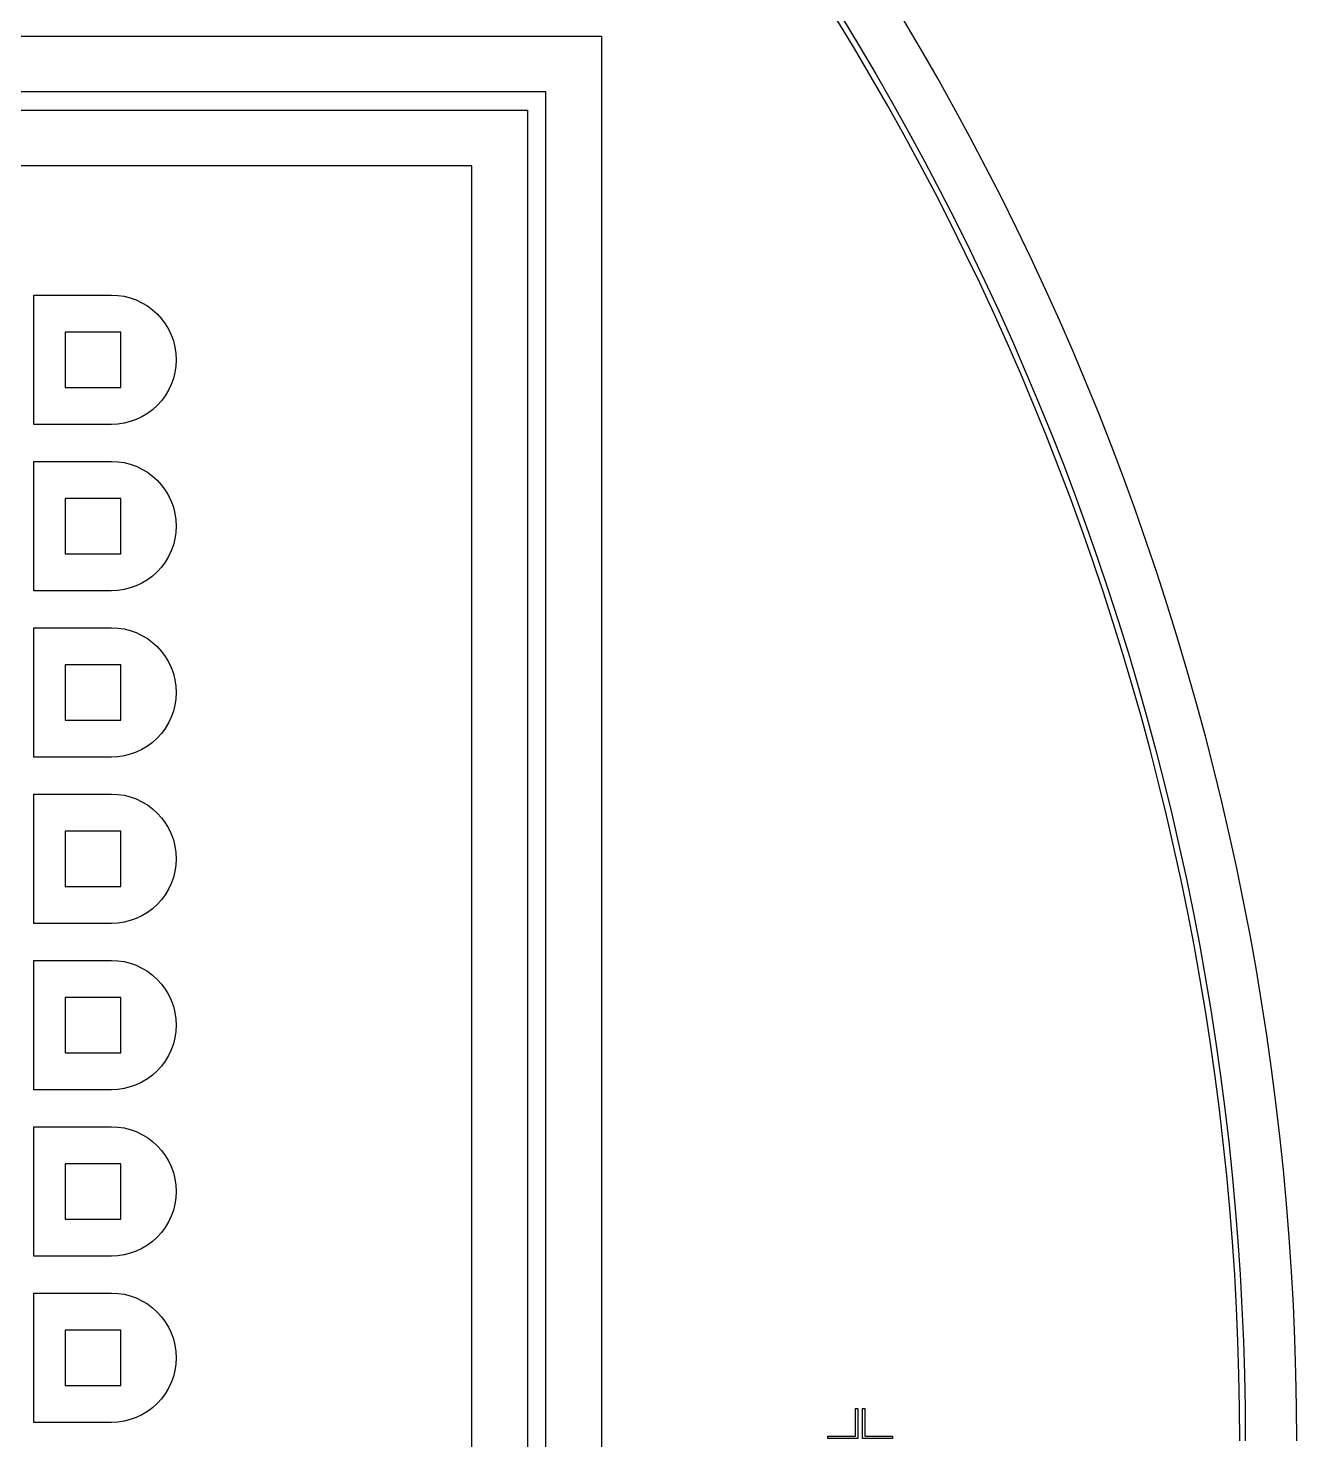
# Model space of a CAD drawing. Extents: x -25 to 123, y -44 to 109.
# Drawn here: x 87.43 to 122.52, y 32.24 to 71.29 of the extents above; entities that cross this region are included whole.
import ezdxf

# ---------------------------------------------------------------- set-up
doc = ezdxf.new("R2010")
doc.units = 0

msp = doc.modelspace()

# ---------------------------------------------------------------- linework, layer by layer
for p, q in [((110.282, 70.731), (109.805, 71.5168)), ((109.932, 71.5955), (110.411, 70.8082)), ((112.111, 70.7326), (111.633, 71.5408)), ((-11.2486, 71.0707), (103.283, 71.0707)), ((103.283, 71.0707), (103.283, -6.6469)), ((110.75, 69.9395), (110.282, 70.731)), ((110.411, 70.8082), (110.88, 70.015)), ((112.579, 69.9186), (112.111, 70.7326)), ((111.208, 69.1423), (110.75, 69.9395)), ((110.88, 70.015), (111.339, 69.2162)), ((113.036, 69.099), (112.579, 69.9186)), ((101.749, 69.5368), (-9.71469, 69.5368)), ((101.749, -5.11299), (101.749, 69.5368)), ((111.657, 68.3395), (111.208, 69.1423)), ((111.339, 69.2162), (111.788, 68.4118)), ((-9.2034, 69.0255), (101.237, 69.0255)), ((101.237, 69.0255), (101.237, -4.6017)), ((113.484, 68.2737), (113.036, 69.099)), ((112.095, 67.5313), (111.657, 68.3395)), ((111.788, 68.4118), (112.227, 67.602)), ((113.921, 67.4431), (113.484, 68.2737)), ((112.227, 67.602), (112.657, 66.7868)), ((99.7035, 67.4916), (-7.66949, 67.4916)), ((99.7035, -3.06779), (99.7035, 67.4916)), ((112.523, 66.7178), (112.095, 67.5313)), ((114.349, 66.6072), (113.921, 67.4431)), ((112.657, 66.7868), (113.076, 65.9665)), ((112.942, 65.899), (112.523, 66.7178)), ((114.766, 65.766), (114.349, 66.6072)), ((113.35, 65.0752), (112.942, 65.899)), ((113.076, 65.9665), (113.485, 65.141)), ((115.172, 64.9199), (114.766, 65.766)), ((113.748, 64.2465), (113.35, 65.0752)), ((113.485, 65.141), (113.884, 64.3106)), ((115.568, 64.0688), (115.172, 64.9199)), ((114.136, 63.4129), (113.748, 64.2465)), ((113.884, 64.3106), (114.273, 63.4753)), ((115.954, 63.2129), (115.568, 64.0688)), ((87.5857, 60.3334), (87.5857, 63.9125)), ((87.5857, 63.9125), (89.7331, 63.9125)), ((89.7331, 63.9125), (89.9085, 63.9039)), ((89.9085, 63.9039), (90.0823, 63.8781)), ((90.0823, 63.8781), (90.2526, 63.8354)), ((90.2526, 63.8354), (90.418, 63.7763)), ((90.418, 63.7763), (90.5767, 63.7012)), ((90.5767, 63.7012), (90.7274, 63.6109)), ((90.7274, 63.6109), (90.8684, 63.5063)), ((90.8684, 63.5063), (90.9985, 63.3883)), ((90.9985, 63.3883), (91.1165, 63.2582)), ((114.514, 62.5746), (114.136, 63.4129)), ((114.273, 63.4753), (114.651, 62.6354)), ((89.9888, 62.8899), (88.4549, 62.8899)), ((88.4549, 62.8899), (88.4549, 61.356)), ((89.9888, 61.356), (89.9888, 62.8899)), ((91.1165, 63.2582), (91.2211, 63.1172)), ((91.2211, 63.1172), (91.3114, 62.9665)), ((91.3114, 62.9665), (91.3865, 62.8078)), ((116.329, 62.3523), (115.954, 63.2129)), ((91.3865, 62.8078), (91.4456, 62.6424)), ((91.4456, 62.6424), (91.4883, 62.4721)), ((114.882, 61.7318), (114.514, 62.5746)), ((114.651, 62.6354), (115.019, 61.7908)), ((91.4883, 62.4721), (91.5141, 62.2983)), ((91.5141, 62.2983), (91.5227, 62.1229)), ((91.5227, 62.1229), (91.5141, 61.9475)), ((116.694, 61.4872), (116.329, 62.3523)), ((91.4883, 61.7738), (91.4456, 61.6035)), ((91.5141, 61.9475), (91.4883, 61.7738)), ((115.239, 60.8844), (114.882, 61.7318)), ((115.019, 61.7908), (115.377, 60.9418)), ((88.4549, 61.356), (89.9888, 61.356)), ((91.3865, 61.4381), (91.3114, 61.2794)), ((91.4456, 61.6035), (91.3865, 61.4381)), ((117.048, 60.6177), (116.694, 61.4872)), ((91.1165, 60.9877), (90.9985, 60.8575)), ((91.2211, 61.1287), (91.1165, 60.9877)), ((91.3114, 61.2794), (91.2211, 61.1287)), ((115.377, 60.9418), (115.725, 60.0885)), ((90.5767, 60.5447), (90.418, 60.4696)), ((90.7274, 60.635), (90.5767, 60.5447)), ((90.8684, 60.7396), (90.7274, 60.635)), ((90.9985, 60.8575), (90.8684, 60.7396)), ((115.585, 60.0328), (115.239, 60.8844)), ((117.391, 59.7439), (117.048, 60.6177)), ((89.7331, 60.3334), (87.5857, 60.3334)), ((89.9085, 60.342), (89.7331, 60.3334)), ((90.0823, 60.3678), (89.9085, 60.342)), ((90.2526, 60.4105), (90.0823, 60.3678)), ((90.418, 60.4696), (90.2526, 60.4105)), ((115.921, 59.177), (115.585, 60.0328)), ((115.725, 60.0885), (116.061, 59.231)), ((117.723, 58.8659), (117.391, 59.7439)), ((87.5857, 55.7317), (87.5857, 59.3108)), ((87.5857, 59.3108), (89.7331, 59.3108)), ((89.7331, 59.3108), (89.9085, 59.3022)), ((89.9085, 59.3022), (90.0823, 59.2764)), ((90.0823, 59.2764), (90.2526, 59.2337)), ((90.2526, 59.2337), (90.418, 59.1746)), ((90.418, 59.1746), (90.5767, 59.0995)), ((90.5767, 59.0995), (90.7274, 59.0092)), ((90.7274, 59.0092), (90.8684, 58.9046)), ((116.247, 58.3172), (115.921, 59.177)), ((116.061, 59.231), (116.388, 58.3694)), ((90.8684, 58.9046), (90.9985, 58.7866)), ((90.9985, 58.7866), (91.1165, 58.6565)), ((91.1165, 58.6565), (91.2211, 58.5155)), ((118.045, 57.984), (117.723, 58.8659)), ((89.9888, 58.2882), (88.4549, 58.2882)), ((88.4549, 58.2882), (88.4549, 56.7543)), ((89.9888, 56.7543), (89.9888, 58.2882)), ((91.2211, 58.5155), (91.3114, 58.3648)), ((91.3114, 58.3648), (91.3865, 58.2061)), ((91.3865, 58.2061), (91.4456, 58.0407)), ((116.562, 57.4534), (116.247, 58.3172)), ((116.388, 58.3694), (116.703, 57.5039)), ((91.4456, 58.0407), (91.4883, 57.8704)), ((91.4883, 57.8704), (91.5141, 57.6966)), ((118.356, 57.0981), (118.045, 57.984)), ((91.5141, 57.6966), (91.5227, 57.5212)), ((91.5227, 57.5212), (91.5141, 57.3458)), ((116.867, 56.5858), (116.562, 57.4534)), ((116.703, 57.5039), (117.008, 56.6346)), ((91.4883, 57.1721), (91.4456, 57.0018)), ((91.5141, 57.3458), (91.4883, 57.1721)), ((118.656, 56.2085), (118.356, 57.0981)), ((88.4549, 56.7543), (89.9888, 56.7543)), ((91.3114, 56.6777), (91.2211, 56.527)), ((91.3865, 56.8364), (91.3114, 56.6777)), ((91.4456, 57.0018), (91.3865, 56.8364)), ((117.008, 56.6346), (117.303, 55.7616)), ((90.9985, 56.2558), (90.8684, 56.1379)), ((91.1165, 56.386), (90.9985, 56.2558)), ((91.2211, 56.527), (91.1165, 56.386)), ((117.16, 55.7145), (116.867, 56.5858)), ((90.418, 55.8679), (90.2526, 55.8088)), ((90.5767, 55.943), (90.418, 55.8679)), ((90.7274, 56.0333), (90.5767, 55.943)), ((90.8684, 56.1379), (90.7274, 56.0333)), ((118.945, 55.3154), (118.656, 56.2085)), ((89.7331, 55.7317), (87.5857, 55.7317)), ((89.9085, 55.7403), (89.7331, 55.7317)), ((90.0823, 55.7661), (89.9085, 55.7403)), ((90.2526, 55.8088), (90.0823, 55.7661)), ((117.443, 54.8397), (117.16, 55.7145)), ((117.303, 55.7616), (117.586, 54.885)), ((119.223, 54.4187), (118.945, 55.3154)), ((87.5857, 51.13), (87.5857, 54.7091)), ((87.5857, 54.7091), (89.7331, 54.7091)), ((89.7331, 54.7091), (89.9085, 54.7005)), ((89.9085, 54.7005), (90.0823, 54.6747)), ((90.0823, 54.6747), (90.2526, 54.632)), ((117.716, 53.9615), (117.443, 54.8397)), ((117.586, 54.885), (117.859, 54.005)), ((90.2526, 54.632), (90.418, 54.5729)), ((90.418, 54.5729), (90.5767, 54.4978)), ((90.5767, 54.4978), (90.7274, 54.4075)), ((90.7274, 54.4075), (90.8684, 54.3029)), ((90.8684, 54.3029), (90.9985, 54.1849)), ((119.49, 53.5186), (119.223, 54.4187)), ((90.9985, 54.1849), (91.1165, 54.0548)), ((91.1165, 54.0548), (91.2211, 53.9138)), ((91.2211, 53.9138), (91.3114, 53.7631)), ((117.977, 53.08), (117.716, 53.9615)), ((117.859, 54.005), (118.121, 53.1218)), ((89.9888, 53.6865), (88.4549, 53.6865)), ((88.4549, 53.6865), (88.4549, 52.1526)), ((89.9888, 52.1526), (89.9888, 53.6865)), ((91.3114, 53.7631), (91.3865, 53.6044)), ((91.3865, 53.6044), (91.4456, 53.439)), ((119.746, 52.6154), (119.49, 53.5186)), ((91.4456, 53.439), (91.4883, 53.2687)), ((91.4883, 53.2687), (91.5141, 53.0949)), ((118.121, 53.1218), (118.372, 52.2354)), ((91.5141, 52.7441), (91.4883, 52.5704)), ((91.5141, 53.0949), (91.5227, 52.9195)), ((91.5227, 52.9195), (91.5141, 52.7441)), ((118.228, 52.1953), (117.977, 53.08)), ((91.4456, 52.4001), (91.3865, 52.2347)), ((91.4883, 52.5704), (91.4456, 52.4001)), ((119.991, 51.7091), (119.746, 52.6154)), ((88.4549, 52.1526), (89.9888, 52.1526)), ((91.3114, 52.076), (91.2211, 51.9253)), ((91.3865, 52.2347), (91.3114, 52.076)), ((118.468, 51.3077), (118.228, 52.1953)), ((118.372, 52.2354), (118.613, 51.3459)), ((90.9985, 51.6541), (90.8684, 51.5362)), ((91.1165, 51.7843), (90.9985, 51.6541)), ((91.2211, 51.9253), (91.1165, 51.7843)), ((120.224, 50.7999), (119.991, 51.7091)), ((90.0823, 51.1644), (89.9085, 51.1386)), ((90.2526, 51.2071), (90.0823, 51.1644)), ((90.418, 51.2662), (90.2526, 51.2071)), ((90.5767, 51.3413), (90.418, 51.2662)), ((90.7274, 51.4316), (90.5767, 51.3413)), ((90.8684, 51.5362), (90.7274, 51.4316)), ((118.697, 50.4172), (118.468, 51.3077)), ((118.613, 51.3459), (118.842, 50.4536)), ((89.7331, 51.13), (87.5857, 51.13)), ((89.9085, 51.1386), (89.7331, 51.13)), ((120.447, 49.8878), (120.224, 50.7999)), ((118.915, 49.5239), (118.697, 50.4172)), ((118.842, 50.4536), (119.06, 49.5586)), ((87.5857, 46.5283), (87.5857, 50.1074)), ((87.5857, 50.1074), (89.7331, 50.1074)), ((89.7331, 50.1074), (89.9085, 50.0988)), ((89.9085, 50.0988), (90.0823, 50.073)), ((90.0823, 50.073), (90.2526, 50.0303)), ((90.2526, 50.0303), (90.418, 49.9712)), ((90.418, 49.9712), (90.5767, 49.8961)), ((90.5767, 49.8961), (90.7274, 49.8058)), ((90.7274, 49.8058), (90.8684, 49.7012)), ((90.8684, 49.7012), (90.9985, 49.5832)), ((120.658, 48.9731), (120.447, 49.8878)), ((90.9985, 49.5832), (91.1165, 49.4531)), ((91.1165, 49.4531), (91.2211, 49.3121)), ((91.2211, 49.3121), (91.3114, 49.1614)), ((119.121, 48.6281), (118.915, 49.5239)), ((119.06, 49.5586), (119.268, 48.6609)), ((89.9888, 49.0848), (88.4549, 49.0848)), ((88.4549, 49.0848), (88.4549, 47.5509)), ((89.9888, 47.5509), (89.9888, 49.0848)), ((91.3114, 49.1614), (91.3865, 49.0027)), ((91.3865, 49.0027), (91.4456, 48.8373)), ((91.4456, 48.8373), (91.4883, 48.667)), ((120.858, 48.0559), (120.658, 48.9731)), ((91.4883, 48.667), (91.5141, 48.4932)), ((91.5141, 48.4932), (91.5227, 48.3178)), ((119.317, 47.7297), (119.121, 48.6281)), ((119.268, 48.6609), (119.464, 47.7608)), ((91.5141, 48.1424), (91.4883, 47.9687)), ((91.5227, 48.3178), (91.5141, 48.1424)), ((121.047, 47.1363), (120.858, 48.0559)), ((91.4456, 47.7984), (91.3865, 47.633)), ((91.4883, 47.9687), (91.4456, 47.7984)), ((119.502, 46.829), (119.317, 47.7297)), ((119.464, 47.7608), (119.649, 46.8583)), ((88.4549, 47.5509), (89.9888, 47.5509)), ((91.2211, 47.3236), (91.1165, 47.1826)), ((91.3114, 47.4743), (91.2211, 47.3236)), ((91.3865, 47.633), (91.3114, 47.4743)), ((90.8684, 46.9345), (90.7274, 46.8299)), ((90.9985, 47.0524), (90.8684, 46.9345)), ((91.1165, 47.1826), (90.9985, 47.0524)), ((121.225, 46.2144), (121.047, 47.1363)), ((89.7331, 46.5283), (87.5857, 46.5283)), ((89.9085, 46.5369), (89.7331, 46.5283)), ((90.0823, 46.5627), (89.9085, 46.5369)), ((90.2526, 46.6054), (90.0823, 46.5627)), ((90.418, 46.6645), (90.2526, 46.6054)), ((90.5767, 46.7396), (90.418, 46.6645)), ((90.7274, 46.8299), (90.5767, 46.7396)), ((119.676, 45.9261), (119.502, 46.829)), ((119.649, 46.8583), (119.824, 45.9536)), ((121.391, 45.2905), (121.225, 46.2144)), ((119.839, 45.0212), (119.676, 45.9261)), ((119.824, 45.9536), (119.987, 45.0469)), ((87.5857, 41.9266), (87.5857, 45.5057)), ((87.5857, 45.5057), (89.7331, 45.5057)), ((89.7331, 45.5057), (89.9085, 45.4971)), ((89.9085, 45.4971), (90.0823, 45.4713)), ((90.0823, 45.4713), (90.2526, 45.4286)), ((90.2526, 45.4286), (90.418, 45.3695)), ((90.418, 45.3695), (90.5767, 45.2944)), ((90.5767, 45.2944), (90.7274, 45.2041)), ((90.7274, 45.2041), (90.8684, 45.0995)), ((90.8684, 45.0995), (90.9985, 44.9815)), ((90.9985, 44.9815), (91.1165, 44.8514)), ((119.991, 44.1143), (119.839, 45.0212)), ((119.987, 45.0469), (120.139, 44.1382)), ((121.546, 44.3645), (121.391, 45.2905)), ((91.1165, 44.8514), (91.2211, 44.7104)), ((91.2211, 44.7104), (91.3114, 44.5597)), ((91.3114, 44.5597), (91.3865, 44.401)), ((89.9888, 44.4831), (88.4549, 44.4831)), ((88.4549, 44.4831), (88.4549, 42.9492)), ((89.9888, 42.9492), (89.9888, 44.4831)), ((91.3865, 44.401), (91.4456, 44.2356)), ((91.4456, 44.2356), (91.4883, 44.0653)), ((120.139, 44.1382), (120.279, 43.2277)), ((121.689, 43.4368), (121.546, 44.3645)), ((91.4883, 44.0653), (91.5141, 43.8915)), ((91.5141, 43.8915), (91.5227, 43.7161)), ((120.131, 43.2057), (119.991, 44.1143)), ((91.4883, 43.367), (91.4456, 43.1967)), ((91.5141, 43.5407), (91.4883, 43.367)), ((91.5227, 43.7161), (91.5141, 43.5407)), ((121.821, 42.5073), (121.689, 43.4368)), ((91.3865, 43.0313), (91.3114, 42.8726)), ((91.4456, 43.1967), (91.3865, 43.0313)), ((120.26, 42.2953), (120.131, 43.2057)), ((120.279, 43.2277), (120.409, 42.3155)), ((88.4549, 42.9492), (89.9888, 42.9492)), ((91.1165, 42.5809), (90.9985, 42.4507)), ((91.2211, 42.7219), (91.1165, 42.5809)), ((91.3114, 42.8726), (91.2211, 42.7219)), ((90.7274, 42.2282), (90.5767, 42.1379)), ((90.8684, 42.3328), (90.7274, 42.2282)), ((90.9985, 42.4507), (90.8684, 42.3328)), ((120.379, 41.3835), (120.26, 42.2953)), ((120.409, 42.3155), (120.527, 41.4019)), ((121.942, 41.5763), (121.821, 42.5073)), ((89.7331, 41.9266), (87.5857, 41.9266)), ((89.9085, 41.9352), (89.7331, 41.9266)), ((90.0823, 41.961), (89.9085, 41.9352)), ((90.2526, 42.0037), (90.0823, 41.961)), ((90.418, 42.0628), (90.2526, 42.0037)), ((90.5767, 42.1379), (90.418, 42.0628)), ((120.527, 41.4019), (120.635, 40.4868)), ((122.051, 40.6439), (121.942, 41.5763)), ((120.485, 40.4703), (120.379, 41.3835)), ((87.5857, 37.3249), (87.5857, 40.904)), ((87.5857, 40.904), (89.7331, 40.904)), ((89.7331, 40.904), (89.9085, 40.8954)), ((89.9085, 40.8954), (90.0823, 40.8696)), ((90.0823, 40.8696), (90.2526, 40.8269)), ((90.2526, 40.8269), (90.418, 40.7678)), ((90.418, 40.7678), (90.5767, 40.6927)), ((90.5767, 40.6927), (90.7274, 40.6024)), ((122.149, 39.7102), (122.051, 40.6439)), ((90.7274, 40.6024), (90.8684, 40.4978)), ((90.8684, 40.4978), (90.9985, 40.3798)), ((90.9985, 40.3798), (91.1165, 40.2497)), ((91.1165, 40.2497), (91.2211, 40.1087)), ((120.581, 39.5558), (120.485, 40.4703)), ((120.635, 40.4868), (120.73, 39.5705)), ((89.9888, 39.8814), (88.4549, 39.8814)), ((88.4549, 39.8814), (88.4549, 38.3475)), ((89.9888, 38.3475), (89.9888, 39.8814)), ((91.2211, 40.1087), (91.3114, 39.958)), ((91.3114, 39.958), (91.3865, 39.7993)), ((91.3865, 39.7993), (91.4456, 39.6339)), ((91.4456, 39.6339), (91.4883, 39.4636)), ((91.4883, 39.4636), (91.5141, 39.2898)), ((120.666, 38.6403), (120.581, 39.5558)), ((120.73, 39.5705), (120.815, 38.6531)), ((122.235, 38.7754), (122.149, 39.7102)), ((91.5141, 39.2898), (91.5227, 39.1144)), ((91.5227, 39.1144), (91.5141, 38.939)), ((91.4883, 38.7653), (91.4456, 38.595)), ((91.5141, 38.939), (91.4883, 38.7653)), ((122.31, 37.8396), (122.235, 38.7754)), ((88.4549, 38.3475), (89.9888, 38.3475)), ((91.3114, 38.2709), (91.2211, 38.1202)), ((91.3865, 38.4296), (91.3114, 38.2709)), ((91.4456, 38.595), (91.3865, 38.4296)), ((120.739, 37.7237), (120.666, 38.6403)), ((120.815, 38.6531), (120.889, 37.7348)), ((91.1165, 37.9792), (90.9985, 37.849)), ((91.2211, 38.1202), (91.1165, 37.9792)), ((90.5767, 37.5362), (90.418, 37.4611)), ((90.7274, 37.6265), (90.5767, 37.5362)), ((90.8684, 37.7311), (90.7274, 37.6265)), ((90.9985, 37.849), (90.8684, 37.7311)), ((120.801, 36.8064), (120.739, 37.7237)), ((120.889, 37.7348), (120.951, 36.8156)), ((122.373, 36.9029), (122.31, 37.8396)), ((89.7331, 37.3249), (87.5857, 37.3249)), ((89.9085, 37.3335), (89.7331, 37.3249)), ((90.0823, 37.3593), (89.9085, 37.3335)), ((90.2526, 37.402), (90.0823, 37.3593)), ((90.418, 37.4611), (90.2526, 37.402)), ((120.852, 35.8883), (120.801, 36.8064)), ((120.951, 36.8156), (121.002, 35.8956)), ((122.425, 35.9656), (122.373, 36.9029)), ((87.5857, 32.7232), (87.5857, 36.3023)), ((87.5857, 36.3023), (89.7331, 36.3023)), ((89.7331, 36.3023), (89.9085, 36.2937)), ((89.9085, 36.2937), (90.0823, 36.2679)), ((90.0823, 36.2679), (90.2526, 36.2252)), ((90.2526, 36.2252), (90.418, 36.1661)), ((90.418, 36.1661), (90.5767, 36.091)), ((90.5767, 36.091), (90.7274, 36.0007)), ((90.7274, 36.0007), (90.8684, 35.8961)), ((122.465, 35.0276), (122.425, 35.9656)), ((90.8684, 35.8961), (90.9985, 35.7781)), ((90.9985, 35.7781), (91.1165, 35.648)), ((91.1165, 35.648), (91.2211, 35.507)), ((120.891, 34.9697), (120.852, 35.8883)), ((121.002, 35.8956), (121.041, 34.9752)), ((89.9888, 35.2797), (88.4549, 35.2797)), ((88.4549, 35.2797), (88.4549, 33.7458)), ((89.9888, 33.7458), (89.9888, 35.2797)), ((91.2211, 35.507), (91.3114, 35.3563)), ((91.3114, 35.3563), (91.3865, 35.1976)), ((91.3865, 35.1976), (91.4456, 35.0322)), ((91.4456, 35.0322), (91.4883, 34.8619)), ((91.4883, 34.8619), (91.5141, 34.6881)), ((120.919, 34.0506), (120.891, 34.9697)), ((121.041, 34.9752), (121.069, 34.0543)), ((122.494, 34.0893), (122.465, 35.0276)), ((91.5141, 34.6881), (91.5227, 34.5127)), ((91.5227, 34.5127), (91.5141, 34.3373)), ((91.4456, 33.9933), (91.3865, 33.8279)), ((91.4883, 34.1636), (91.4456, 33.9933)), ((91.5141, 34.3373), (91.4883, 34.1636)), ((120.936, 33.1313), (120.919, 34.0506)), ((121.069, 34.0543), (121.086, 33.1332)), ((122.511, 33.1507), (122.494, 34.0893)), ((88.4549, 33.7458), (89.9888, 33.7458)), ((91.3114, 33.6692), (91.2211, 33.5185)), ((91.3865, 33.8279), (91.3114, 33.6692)), ((90.9985, 33.2473), (90.8684, 33.1294)), ((91.1165, 33.3775), (90.9985, 33.2473)), ((91.2211, 33.5185), (91.1165, 33.3775)), ((90.418, 32.8594), (90.2526, 32.8003)), ((90.5767, 32.9345), (90.418, 32.8594)), ((90.7274, 33.0248), (90.5767, 32.9345)), ((90.8684, 33.1294), (90.7274, 33.0248)), ((110.313, 32.3397), (110.313, 33.1067)), ((110.313, 33.1067), (110.377, 33.1067)), ((110.377, 33.1067), (110.377, 32.2758)), ((110.505, 32.2758), (110.505, 33.1067)), ((110.505, 33.1067), (110.569, 33.1067)), ((110.569, 33.1067), (110.569, 32.3397)), ((120.942, 32.2119), (120.936, 33.1313)), ((121.086, 33.1332), (121.092, 32.2119)), ((122.517, 32.2119), (122.511, 33.1507)), ((89.7331, 32.7232), (87.5857, 32.7232)), ((89.9085, 32.7318), (89.7331, 32.7232)), ((90.0823, 32.7576), (89.9085, 32.7318)), ((90.2526, 32.8003), (90.0823, 32.7576)), ((109.546, 32.2758), (109.546, 32.3397)), ((109.546, 32.3397), (110.313, 32.3397)), ((110.377, 32.2758), (109.546, 32.2758)), ((111.336, 32.2758), (110.505, 32.2758)), ((110.569, 32.3397), (111.336, 32.3397)), ((111.336, 32.3397), (111.336, 32.2758))]:
    msp.add_line(p, q)

doc.saveas('drawing.dxf')
